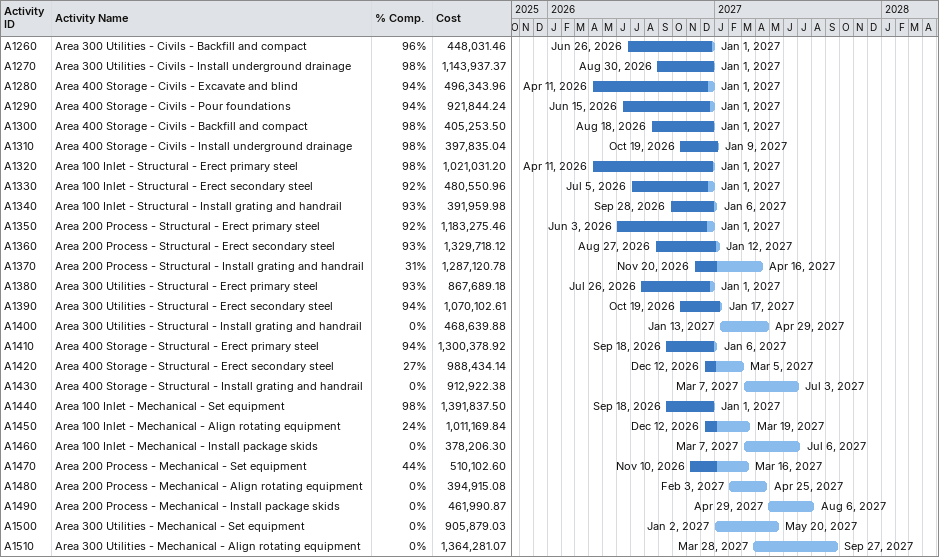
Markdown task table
| ID | Task | Start | Finish | % complete | Cost |
|---|---|---|---|---|---|
| A1260 | Area 300 Utilities - Civils - Backfill and compact | 2026-06-26 | 2027-01-01 | 96 | 448031.46 |
| A1270 | Area 300 Utilities - Civils - Install underground drainage | 2026-08-30 | 2027-01-01 | 98 | 1143937.37 |
| A1280 | Area 400 Storage - Civils - Excavate and blind | 2026-04-11 | 2027-01-01 | 94 | 496343.96 |
| A1290 | Area 400 Storage - Civils - Pour foundations | 2026-06-15 | 2027-01-01 | 94 | 921844.24 |
| A1300 | Area 400 Storage - Civils - Backfill and compact | 2026-08-18 | 2027-01-01 | 98 | 405253.50 |
| A1310 | Area 400 Storage - Civils - Install underground drainage | 2026-10-19 | 2027-01-09 | 98 | 397835.04 |
| A1320 | Area 100 Inlet - Structural - Erect primary steel | 2026-04-11 | 2027-01-01 | 98 | 1021031.20 |
| A1330 | Area 100 Inlet - Structural - Erect secondary steel | 2026-07-05 | 2027-01-01 | 92 | 480550.96 |
| A1340 | Area 100 Inlet - Structural - Install grating and handrail | 2026-09-28 | 2027-01-06 | 93 | 391959.98 |
| A1350 | Area 200 Process - Structural - Erect primary steel | 2026-06-03 | 2027-01-01 | 92 | 1183275.46 |
| A1360 | Area 200 Process - Structural - Erect secondary steel | 2026-08-27 | 2027-01-12 | 93 | 1329718.12 |
| A1370 | Area 200 Process - Structural - Install grating and handrail | 2026-11-20 | 2027-04-16 | 31 | 1287120.78 |
| A1380 | Area 300 Utilities - Structural - Erect primary steel | 2026-07-26 | 2027-01-01 | 93 | 867689.18 |
| A1390 | Area 300 Utilities - Structural - Erect secondary steel | 2026-10-19 | 2027-01-17 | 94 | 1070102.61 |
| A1400 | Area 300 Utilities - Structural - Install grating and handrail | 2027-01-13 | 2027-04-29 | 0 | 468639.88 |
| A1410 | Area 400 Storage - Structural - Erect primary steel | 2026-09-18 | 2027-01-06 | 94 | 1300378.92 |
| A1420 | Area 400 Storage - Structural - Erect secondary steel | 2026-12-12 | 2027-03-05 | 27 | 988434.14 |
| A1430 | Area 400 Storage - Structural - Install grating and handrail | 2027-03-07 | 2027-07-03 | 0 | 912922.38 |
| A1440 | Area 100 Inlet - Mechanical - Set equipment | 2026-09-18 | 2027-01-01 | 98 | 1391837.50 |
| A1450 | Area 100 Inlet - Mechanical - Align rotating equipment | 2026-12-12 | 2027-03-19 | 24 | 1011169.84 |
| A1460 | Area 100 Inlet - Mechanical - Install package skids | 2027-03-07 | 2027-07-06 | 0 | 378206.30 |
| A1470 | Area 200 Process - Mechanical - Set equipment | 2026-11-10 | 2027-03-16 | 44 | 510102.60 |
| A1480 | Area 200 Process - Mechanical - Align rotating equipment | 2027-02-03 | 2027-04-25 | 0 | 394915.08 |
| A1490 | Area 200 Process - Mechanical - Install package skids | 2027-04-29 | 2027-08-06 | 0 | 461990.87 |
| A1500 | Area 300 Utilities - Mechanical - Set equipment | 2027-01-02 | 2027-05-20 | 0 | 905879.03 |
| A1510 | Area 300 Utilities - Mechanical - Align rotating equipment | 2027-03-28 | 2027-09-27 | 0 | 1364281.07 |
